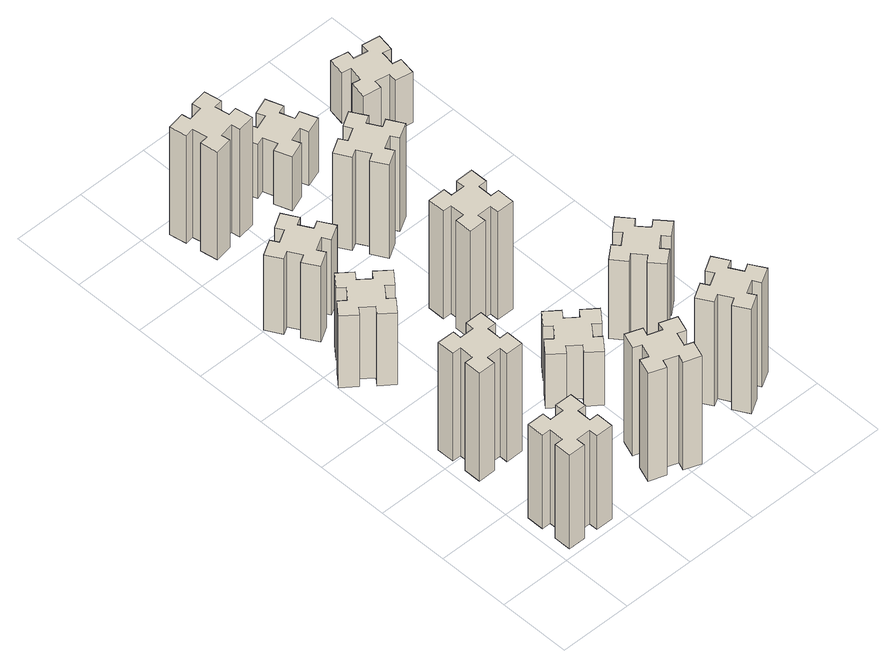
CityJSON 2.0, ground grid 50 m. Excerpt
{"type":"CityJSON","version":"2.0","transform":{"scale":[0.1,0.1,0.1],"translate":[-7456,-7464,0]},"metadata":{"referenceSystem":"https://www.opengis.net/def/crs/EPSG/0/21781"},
"CityObjects":{
"building1":{"type":"Building","attributes":{"class":"1000","function":"1000","usage":"1000","yearOfConstruction":2016,"roofType":"1000","measuredHeight":78,"storeysAboveGround":30,"storeysBelowGround":0},"geometry":[{"type":"Solid","lod":"1","boundaries":[[[[0,1,2,3,4,5,6,7,8,9,10,11,12,13,14,15,16,17,18,19]],[[17,16,20,21]],[[16,15,22,20]],[[15,14,23,22]],[[14,13,24,23]],[[13,12,25,24]],[[12,11,26,25]],[[11,10,27,26]],[[10,9,28,27]],[[9,8,29,28]],[[8,7,30,29]],[[7,6,31,30]],[[6,5,32,31]],[[5,4,33,32]],[[4,3,34,33]],[[3,2,35,34]],[[2,1,36,35]],[[1,0,37,36]],[[0,19,38,37]],[[19,18,39,38]],[[18,17,21,39]],[[24,25,26,27,28,29,30,31,32,33,34,35,36,37,38,39,21,20,22,23]]]]}]},
"building2":{"type":"Building","attributes":{"class":"1000","function":"1000","usage":"1000","yearOfConstruction":2016,"roofType":"1000","measuredHeight":90,"storeysAboveGround":30,"storeysBelowGround":0},"geometry":[{"type":"Solid","lod":"1","boundaries":[[[[40,41,42,43,44,45,46,47,48,49,50,51,52,53,54,55,56,57,58,59]],[[57,56,60,61]],[[56,55,62,60]],[[55,54,63,62]],[[54,53,64,63]],[[53,52,65,64]],[[52,51,66,65]],[[51,50,67,66]],[[50,49,68,67]],[[49,48,69,68]],[[48,47,70,69]],[[47,46,71,70]],[[46,45,72,71]],[[45,44,73,72]],[[44,43,74,73]],[[43,42,75,74]],[[42,41,76,75]],[[41,40,77,76]],[[40,59,78,77]],[[59,58,79,78]],[[58,57,61,79]],[[64,65,66,67,68,69,70,71,72,73,74,75,76,77,78,79,61,60,62,63]]]]}]},
"building3":{"type":"Building","attributes":{"class":"1000","function":"1000","usage":"1000","yearOfConstruction":2016,"roofType":"1000","measuredHeight":60,"storeysAboveGround":30,"storeysBelowGround":0},"geometry":[{"type":"Solid","lod":"1","boundaries":[[[[80,81,82,83,84,85,86,87,88,89,90,91,92,93,94,95,96,97,98,99]],[[97,96,100,101]],[[96,95,102,100]],[[95,94,103,102]],[[94,93,104,103]],[[93,92,105,104]],[[92,91,106,105]],[[91,90,107,106]],[[90,89,108,107]],[[89,88,109,108]],[[88,87,110,109]],[[87,86,111,110]],[[86,85,112,111]],[[85,84,113,112]],[[84,83,114,113]],[[83,82,115,114]],[[82,81,116,115]],[[81,80,117,116]],[[80,99,118,117]],[[99,98,119,118]],[[98,97,101,119]],[[104,105,106,107,108,109,110,111,112,113,114,115,116,117,118,119,101,100,102,103]]]]}]},
"building4":{"type":"Building","attributes":{"class":"1000","function":"1000","usage":"1000","yearOfConstruction":2016,"roofType":"1000","measuredHeight":63,"storeysAboveGround":30,"storeysBelowGround":0},"geometry":[{"type":"Solid","lod":"1","boundaries":[[[[120,121,122,123,124,125,126,127,128,129,130,131,132,133,134,135,136,137,138,139]],[[137,136,140,141]],[[136,135,142,140]],[[135,134,143,142]],[[134,133,144,143]],[[133,132,145,144]],[[132,131,146,145]],[[131,130,147,146]],[[130,129,148,147]],[[129,128,149,148]],[[128,127,150,149]],[[127,126,151,150]],[[126,125,152,151]],[[125,124,153,152]],[[124,123,154,153]],[[123,122,155,154]],[[122,121,156,155]],[[121,120,157,156]],[[120,139,158,157]],[[139,138,159,158]],[[138,137,141,159]],[[144,145,146,147,148,149,150,151,152,153,154,155,156,157,158,159,141,140,142,143]]]]}]},
"building5":{"type":"Building","attributes":{"class":"1000","function":"1000","usage":"1000","yearOfConstruction":2016,"roofType":"1000","measuredHeight":90,"storeysAboveGround":30,"storeysBelowGround":0},"geometry":[{"type":"Solid","lod":"1","boundaries":[[[[160,161,162,163,164,165,166,167,168,169,170,171,172,173,174,175,176,177,178,179]],[[177,176,180,181]],[[176,175,182,180]],[[175,174,183,182]],[[174,173,184,183]],[[173,172,185,184]],[[172,171,186,185]],[[171,170,187,186]],[[170,169,188,187]],[[169,168,189,188]],[[168,167,190,189]],[[167,166,191,190]],[[166,165,192,191]],[[165,164,193,192]],[[164,163,194,193]],[[163,162,195,194]],[[162,161,196,195]],[[161,160,197,196]],[[160,179,198,197]],[[179,178,199,198]],[[178,177,181,199]],[[184,185,186,187,188,189,190,191,192,193,194,195,196,197,198,199,181,180,182,183]]]]}]},
"building6":{"type":"Building","attributes":{"class":"1000","function":"1000","usage":"1000","yearOfConstruction":2016,"roofType":"1000","measuredHeight":45,"storeysAboveGround":30,"storeysBelowGround":0},"geometry":[{"type":"Solid","lod":"1","boundaries":[[[[200,201,202,203,204,205,206,207,208,209,210,211,212,213,214,215,216,217,218,219]],[[217,216,220,221]],[[216,215,222,220]],[[215,214,223,222]],[[214,213,224,223]],[[213,212,225,224]],[[212,211,226,225]],[[211,210,227,226]],[[210,209,228,227]],[[209,208,229,228]],[[208,207,230,229]],[[207,206,231,230]],[[206,205,232,231]],[[205,204,233,232]],[[204,203,234,233]],[[203,202,235,234]],[[202,201,236,235]],[[201,200,237,236]],[[200,219,238,237]],[[219,218,239,238]],[[218,217,221,239]],[[224,225,226,227,228,229,230,231,232,233,234,235,236,237,238,239,221,220,222,223]]]]}]},
"building7":{"type":"Building","attributes":{"class":"1000","function":"1000","usage":"1000","yearOfConstruction":2016,"roofType":"1000","measuredHeight":90,"storeysAboveGround":30,"storeysBelowGround":0},"geometry":[{"type":"Solid","lod":"1","boundaries":[[[[240,241,242,243,244,245,246,247,248,249,250,251,252,253,254,255,256,257,258,259]],[[257,256,260,261]],[[256,255,262,260]],[[255,254,263,262]],[[254,253,264,263]],[[253,252,265,264]],[[252,251,266,265]],[[251,250,267,266]],[[250,249,268,267]],[[249,248,269,268]],[[248,247,270,269]],[[247,246,271,270]],[[246,245,272,271]],[[245,244,273,272]],[[244,243,274,273]],[[243,242,275,274]],[[242,241,276,275]],[[241,240,277,276]],[[240,259,278,277]],[[259,258,279,278]],[[258,257,261,279]],[[264,265,266,267,268,269,270,271,272,273,274,275,276,277,278,279,261,260,262,263]]]]}]},
"building8":{"type":"Building","attributes":{"class":"1000","function":"1000","usage":"1000","yearOfConstruction":2016,"roofType":"1000","measuredHeight":90,"storeysAboveGround":30,"storeysBelowGround":0},"geometry":[{"type":"Solid","lod":"1","boundaries":[[[[280,281,282,283,284,285,286,287,288,289,290,291,292,293,294,295,296,297,298,299]],[[297,296,300,301]],[[296,295,302,300]],[[295,294,303,302]],[[294,293,304,303]],[[293,292,305,304]],[[292,291,306,305]],[[291,290,307,306]],[[290,289,308,307]],[[289,288,309,308]],[[288,287,310,309]],[[287,286,311,310]],[[286,285,312,311]],[[285,284,313,312]],[[284,283,314,313]],[[283,282,315,314]],[[282,281,316,315]],[[281,280,317,316]],[[280,299,318,317]],[[299,298,319,318]],[[298,297,301,319]],[[304,305,306,307,308,309,310,311,312,313,314,315,316,317,318,319,301,300,302,303]]]]}]},
"building9":{"type":"Building","attributes":{"class":"1000","function":"1000","usage":"1000","yearOfConstruction":2016,"roofType":"1000","measuredHeight":87,"storeysAboveGround":30,"storeysBelowGround":0},"geometry":[{"type":"Solid","lod":"1","boundaries":[[[[320,321,322,323,324,325,326,327,328,329,330,331,332,333,334,335,336,337,338,339]],[[337,336,340,341]],[[336,335,342,340]],[[335,334,343,342]],[[334,333,344,343]],[[333,332,345,344]],[[332,331,346,345]],[[331,330,347,346]],[[330,329,348,347]],[[329,328,349,348]],[[328,327,350,349]],[[327,326,351,350]],[[326,325,352,351]],[[325,324,353,352]],[[324,323,354,353]],[[323,322,355,354]],[[322,321,356,355]],[[321,320,357,356]],[[320,339,358,357]],[[339,338,359,358]],[[338,337,341,359]],[[344,345,346,347,348,349,350,351,352,353,354,355,356,357,358,359,341,340,342,343]]]]}]},
"building10":{"type":"Building","attributes":{"class":"1000","function":"1000","usage":"1000","yearOfConstruction":2016,"roofType":"1000","measuredHeight":78,"storeysAboveGround":30,"storeysBelowGround":0},"geometry":[{"type":"Solid","lod":"1","boundaries":[[[[360,361,362,363,364,365,366,367,368,369,370,371,372,373,374,375,376,377,378,379]],[[377,376,380,381]],[[376,375,382,380]],[[375,374,383,382]],[[374,373,384,383]],[[373,372,385,384]],[[372,371,386,385]],[[371,370,387,386]],[[370,369,388,387]],[[369,368,389,388]],[[368,367,390,389]],[[367,366,391,390]],[[366,365,392,391]],[[365,364,393,392]],[[364,363,394,393]],[[363,362,395,394]],[[362,361,396,395]],[[361,360,397,396]],[[360,379,398,397]],[[379,378,399,398]],[[378,377,381,399]],[[384,385,386,387,388,389,390,391,392,393,394,395,396,397,398,399,381,380,382,383]]]]}]},
"building11":{"type":"Building","attributes":{"class":"1000","function":"1000","usage":"1000","yearOfConstruction":2016,"roofType":"1000","measuredHeight":45,"storeysAboveGround":30,"storeysBelowGround":0},"geometry":[{"type":"Solid","lod":"1","boundaries":[[[[400,401,402,403,404,405,406,407,408,409,410,411,412,413,414,415,416,417,418,419]],[[417,416,420,421]],[[416,415,422,420]],[[415,414,423,422]],[[414,413,424,423]],[[413,412,425,424]],[[412,411,426,425]],[[411,410,427,426]],[[410,409,428,427]],[[409,408,429,428]],[[408,407,430,429]],[[407,406,431,430]],[[406,405,432,431]],[[405,404,433,432]],[[404,403,434,433]],[[403,402,435,434]],[[402,401,436,435]],[[401,400,437,436]],[[400,419,438,437]],[[419,418,439,438]],[[418,417,421,439]],[[424,425,426,427,428,429,430,431,432,433,434,435,436,437,438,439,421,420,422,423]]]]}]},
"building12":{"type":"Building","attributes":{"class":"1000","function":"1000","usage":"1000","yearOfConstruction":2016,"roofType":"1000","measuredHeight":66,"storeysAboveGround":30,"storeysBelowGround":0},"geometry":[{"type":"Solid","lod":"1","boundaries":[[[[440,441,442,443,444,445,446,447,448,449,450,451,452,453,454,455,456,457,458,459]],[[457,456,460,461]],[[456,455,462,460]],[[455,454,463,462]],[[454,453,464,463]],[[453,452,465,464]],[[452,451,466,465]],[[451,450,467,466]],[[450,449,468,467]],[[449,448,469,468]],[[448,447,470,469]],[[447,446,471,470]],[[446,445,472,471]],[[445,444,473,472]],[[444,443,474,473]],[[443,442,475,474]],[[442,441,476,475]],[[441,440,477,476]],[[440,459,478,477]],[[459,458,479,478]],[[458,457,461,479]],[[464,465,466,467,468,469,470,471,472,473,474,475,476,477,478,479,461,460,462,463]]]]}]},
"building13":{"type":"Building","attributes":{"class":"1000","function":"1000","usage":"1000","yearOfConstruction":2016,"roofType":"1000","measuredHeight":42,"storeysAboveGround":30,"storeysBelowGround":0},"geometry":[{"type":"Solid","lod":"1","boundaries":[[[[480,481,482,483,484,485,486,487,488,489,490,491,492,493,494,495,496,497,498,499]],[[497,496,500,501]],[[496,495,502,500]],[[495,494,503,502]],[[494,493,504,503]],[[493,492,505,504]],[[492,491,506,505]],[[491,490,507,506]],[[490,489,508,507]],[[489,488,509,508]],[[488,487,510,509]],[[487,486,511,510]],[[486,485,512,511]],[[485,484,513,512]],[[484,483,514,513]],[[483,482,515,514]],[[482,481,516,515]],[[481,480,517,516]],[[480,499,518,517]],[[499,498,519,518]],[[498,497,501,519]],[[504,505,506,507,508,509,510,511,512,513,514,515,516,517,518,519,501,500,502,503]]]]}]}
},
"vertices":[
[135,275,0],[135,175,0],[75,175,0],[75,55,0],[195,55,0],[195,115,0],[295,115,0],[295,55,0],[415,55,0],[415,175,0],[355,175,0],[355,275,0],[415,275,0],[415,395,0],[295,395,0],[295,335,0],[195,335,0],[195,395,0],[75,395,0],[75,275,0],[195,335,780],[195,395,780],[295,335,780],[295,395,780],[415,395,780],[415,275,780],[355,275,780],[355,175,780],[415,175,780],[415,55,780],[295,55,780],[295,115,780],[195,115,780],[195,55,780],[75,55,780],[75,175,780],[135,175,780],[135,275,780],[75,275,780],[75,395,780],
[135,1015,0],[135,915,0],[75,915,0],[75,795,0],[195,795,0],[195,855,0],[295,855,0],[295,795,0],[415,795,0],[415,915,0],[355,915,0],[355,1015,0],[415,1015,0],[415,1135,0],[295,1135,0],[295,1075,0],[195,1075,0],[195,1135,0],[75,1135,0],[75,1015,0],[195,1075,900],[195,1135,900],[295,1075,900],[295,1135,900],[415,1135,900],[415,1015,900],[355,1015,900],[355,915,900],[415,915,900],[415,795,900],[295,795,900],[295,855,900],[195,855,900],[195,795,900],[75,795,900],[75,915,900],[135,915,900],[135,1015,900],[75,1015,900],[75,1135,900],
[297,1796,0],[362,1873,0],[408,1834,0],[485,1926,0],[393,2003,0],[354,1957,0],[278,2022,0],[316,2068,0],[224,2145,0],[147,2053,0],[193,2014,0],[129,1938,0],[83,1976,0],[6,1884,0],[98,1807,0],[136,1853,0],[213,1789,0],[174,1743,0],[266,1666,0],[343,1758,0],[213,1789,600],[174,1743,600],[136,1853,600],[98,1807,600],[6,1884,600],[83,1976,600],[129,1938,600],[193,2014,600],[147,2053,600],[224,2145,600],[316,2068,600],[278,2022,600],[354,1957,600],[393,2003,600],[485,1926,600],[408,1834,600],[362,1873,600],[297,1796,600],[343,1758,600],[266,1666,600],
[366,2457,0],[316,2544,0],[368,2574,0],[308,2678,0],[204,2618,0],[234,2566,0],[147,2516,0],[117,2568,0],[13,2508,0],[73,2404,0],[125,2434,0],[175,2347,0],[123,2317,0],[183,2213,0],[287,2273,0],[257,2325,0],[344,2375,0],[374,2323,0],[478,2383,0],[418,2487,0],[344,2375,630],[374,2323,630],[257,2325,630],[287,2273,630],[183,2213,630],[123,2317,630],[175,2347,630],[125,2434,630],[73,2404,630],[13,2508,630],[117,2568,630],[147,2516,630],[234,2566,630],[204,2618,630],[308,2678,630],[368,2574,630],[316,2544,630],[366,2457,630],[418,2487,630],[478,2383,630],
[899,310,0],[865,216,0],[809,237,0],[767,124,0],[880,83,0],[901,139,0],[995,105,0],[974,49,0],[1087,7,0],[1128,120,0],[1072,141,0],[1106,235,0],[1162,214,0],[1203,327,0],[1090,368,0],[1070,312,0],[976,346,0],[997,402,0],[884,443,0],[843,330,0],[976,346,900],[997,402,900],[1070,312,900],[1090,368,900],[1203,327,900],[1162,214,900],[1106,235,900],[1072,141,900],[1128,120,900],[1087,7,900],[974,49,900],[995,105,900],[901,139,900],[880,83,900],[767,124,900],[809,237,900],[865,216,900],[899,310,900],[843,330,900],[884,443,900],
[1094,1017,0],[1018,1082,0],[1056,1128,0],[964,1205,0],[887,1113,0],[933,1074,0],[869,998,0],[823,1036,0],[746,944,0],[838,867,0],[876,913,0],[953,849,0],[914,803,0],[1006,726,0],[1083,818,0],[1037,856,0],[1102,933,0],[1148,894,0],[1225,986,0],[1133,1063,0],[1102,933,450],[1148,894,450],[1037,856,450],[1083,818,450],[1006,726,450],[914,803,450],[953,849,450],[876,913,450],[838,867,450],[746,944,450],[823,1036,450],[869,998,450],[933,1074,450],[887,1113,450],[964,1205,450],[1056,1128,450],[1018,1082,450],[1094,1017,450],[1133,1063,450],[1225,986,450],
[462,3255,0],[445,3354,0],[504,3364,0],[483,3482,0],[365,3461,0],[375,3402,0],[277,3385,0],[267,3444,0],[148,3423,0],[169,3305,0],[228,3315,0],[246,3217,0],[187,3207,0],[207,3088,0],[326,3109,0],[315,3168,0],[414,3186,0],[424,3127,0],[542,3147,0],[521,3266,0],[414,3186,900],[424,3127,900],[315,3168,900],[326,3109,900],[207,3088,900],[187,3207,900],[246,3217,900],[228,3315,900],[169,3305,900],[148,3423,900],[267,3444,900],[277,3385,900],[375,3402,900],[365,3461,900],[483,3482,900],[504,3364,900],[445,3354,900],[462,3255,900],[521,3266,900],[542,3147,900],
[1035,1915,0],[935,1915,0],[935,1975,0],[815,1975,0],[815,1855,0],[875,1855,0],[875,1755,0],[815,1755,0],[815,1635,0],[935,1635,0],[935,1695,0],[1035,1695,0],[1035,1635,0],[1155,1635,0],[1155,1755,0],[1095,1755,0],[1095,1855,0],[1155,1855,0],[1155,1975,0],[1035,1975,0],[1095,1855,900],[1155,1855,900],[1095,1755,900],[1155,1755,900],[1155,1635,900],[1035,1635,900],[1035,1695,900],[935,1695,900],[935,1635,900],[815,1635,900],[815,1755,900],[875,1755,900],[875,1855,900],[815,1855,900],[815,1975,900],[935,1975,900],[935,1915,900],[1035,1915,900],[1035,1975,900],[1155,1975,900],
[1614,446,0],[1527,396,0],[1497,448,0],[1393,388,0],[1453,284,0],[1505,314,0],[1555,227,0],[1503,197,0],[1563,93,0],[1667,153,0],[1637,205,0],[1724,255,0],[1754,203,0],[1858,263,0],[1798,367,0],[1746,337,0],[1696,424,0],[1748,454,0],[1688,558,0],[1584,498,0],[1696,424,870],[1748,454,870],[1746,337,870],[1798,367,870],[1858,263,870],[1754,203,870],[1724,255,870],[1637,205,870],[1667,153,870],[1563,93,870],[1503,197,870],[1555,227,870],[1505,314,870],[1453,284,870],[1393,388,870],[1497,448,870],[1527,396,870],[1614,446,870],[1584,498,870],[1688,558,870],
[1106,2657,0],[1056,2744,0],[1108,2774,0],[1048,2878,0],[944,2818,0],[974,2766,0],[887,2716,0],[857,2768,0],[753,2708,0],[813,2604,0],[865,2634,0],[915,2547,0],[863,2517,0],[923,2413,0],[1027,2473,0],[997,2525,0],[1084,2575,0],[1114,2523,0],[1218,2583,0],[1158,2687,0],[1084,2575,780],[1114,2523,780],[997,2525,780],[1027,2473,780],[923,2413,780],[863,2517,780],[915,2547,780],[865,2634,780],[813,2604,780],[753,2708,780],[857,2768,780],[887,2716,780],[974,2766,780],[944,2818,780],[1048,2878,780],[1108,2774,780],[1056,2744,780],[1106,2657,780],[1158,2687,780],[1218,2583,780],
[1006,3276,0],[972,3370,0],[1028,3390,0],[987,3503,0],[874,3462,0],[895,3406,0],[801,3372,0],[780,3428,0],[667,3387,0],[709,3274,0],[765,3295,0],[799,3201,0],[743,3180,0],[784,3067,0],[897,3109,0],[876,3165,0],[970,3199,0],[990,3143,0],[1103,3184,0],[1062,3297,0],[970,3199,450],[990,3143,450],[876,3165,450],[897,3109,450],[784,3067,450],[743,3180,450],[799,3201,450],[765,3295,450],[709,3274,450],[667,3387,450],[780,3428,450],[801,3372,450],[895,3406,450],[874,3462,450],[987,3503,450],[1028,3390,450],[972,3370,450],[1006,3276,450],[1062,3297,450],[1103,3184,450],
[1658,949,0],[1734,1013,0],[1773,967,0],[1865,1044,0],[1788,1136,0],[1742,1098,0],[1677,1174,0],[1723,1213,0],[1646,1305,0],[1554,1228,0],[1593,1182,0],[1516,1117,0],[1478,1163,0],[1386,1086,0],[1463,994,0],[1509,1033,0],[1573,956,0],[1527,918,0],[1604,826,0],[1696,903,0],[1573,956,660],[1527,918,660],[1509,1033,660],[1463,994,660],[1386,1086,660],[1478,1163,660],[1516,1117,660],[1593,1182,660],[1554,1228,660],[1646,1305,660],[1723,1213,660],[1677,1174,660],[1742,1098,660],[1788,1136,660],[1865,1044,660],[1773,967,660],[1734,1013,660],[1658,949,660],[1696,903,660],[1604,826,660],
[1557,3186,0],[1655,3168,0],[1645,3109,0],[1763,3088,0],[1784,3207,0],[1725,3217,0],[1742,3315,0],[1801,3305,0],[1822,3423,0],[1704,3444,0],[1694,3385,0],[1595,3402,0],[1606,3461,0],[1487,3482,0],[1467,3364,0],[1526,3354,0],[1508,3255,0],[1449,3266,0],[1428,3147,0],[1547,3127,0],[1508,3255,420],[1449,3266,420],[1526,3354,420],[1467,3364,420],[1487,3482,420],[1606,3461,420],[1595,3402,420],[1694,3385,420],[1704,3444,420],[1822,3423,420],[1801,3305,420],[1742,3315,420],[1725,3217,420],[1784,3207,420],[1763,3088,420],[1645,3109,420],[1655,3168,420],[1557,3186,420],[1547,3127,420],[1428,3147,420]
]}
